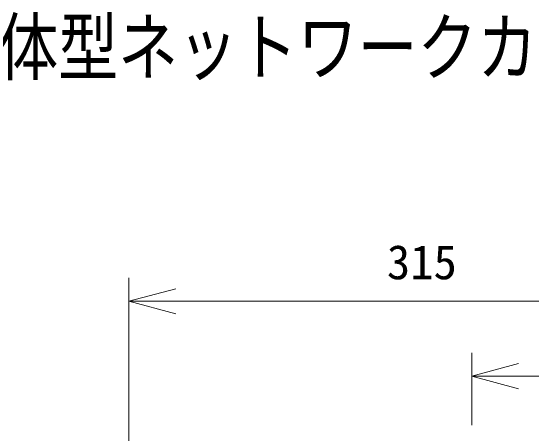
# Model space of a CAD drawing. Units: millimetres, scale not verified. Extents: x -62 to 63, y -57 to 57.
# Drawn here: x -9.25 to 18.62, y 34.19 to 56.8 of the extents above; entities that cross this region are included whole.
import ezdxf
from ezdxf.enums import TextEntityAlignment as Align

# ---------------------------------------------------------------- set-up
doc = ezdxf.new("R2010")
doc.units = ezdxf.units.MM
doc.header["$LTSCALE"] = 0.125
doc.layers.add('0-0_0', color=7, linetype='Continuous', lineweight=20)
doc.layers.add('0-4_SUNPO', color=7, linetype='Continuous', lineweight=20)
doc.layers.add('0-1_MOJI1', color=7, linetype='Continuous')
doc.styles.add('ＭＳ ゴシック', font='')
doc.styles.get('ＭＳ ゴシック').set_extended_font_data('MS Gothic')

# ---------------------------------------------------------------- blocks, each defined once
blk = doc.blocks.new('_Open30')
at = {"layer": '0-0_0'}
blk.add_line((0, 0), (-1, 0), dxfattribs=at)
blk.add_lwpolyline([(-1, 0.26795), (0, 0), (-1, -0.26795)], dxfattribs=at)
blk = doc.blocks.new('D6')
at = {"layer": '0-4_SUNPO'}
for p, q in [((190.5842, 345.9996), (190.5842, 356.0143)), ((193.0842, 354.7643), (219.4201, 354.7643))]:
    blk.add_line(p, q, dxfattribs=at)
at = {"layer": '0-4_SUNPO', "xscale": 2.5, "yscale": 2.5, "rotation": 180}
blk.add_blockref('_Open30', (190.5842, 354.7643), dxfattribs=at)
at = {"layer": '0-4_SUNPO', "style": 'ＭＳ ゴシック'}
blk.add_text('315', height=1.833, dxfattribs=at).set_placement((204.3772, 355.3893), align=Align.BOTTOM_LEFT)
blk = doc.blocks.new('D5')
at = {"layer": '0-4_SUNPO'}
for p, q in [((208.9201, 348.1379), (208.9201, 352.0143)), ((221.9201, 348.1379), (221.9201, 352.0143)), ((211.4201, 350.7643), (219.4201, 350.7643))]:
    blk.add_line(p, q, dxfattribs=at)
at = {"layer": '0-4_SUNPO', "xscale": 2.5, "yscale": 2.5, "rotation": 180}
blk.add_blockref('_Open30', (208.9201, 350.7643), dxfattribs=at)
at = {"layer": '0-4_SUNPO', "xscale": 2.5, "yscale": 2.5}
blk.add_blockref('_Open30', (221.9201, 350.7643), dxfattribs=at)
at = {"layer": '0-4_SUNPO', "style": 'ＭＳ ゴシック'}
blk.add_text('130', height=1.833, dxfattribs=at).set_placement((213.5451, 351.3893), align=Align.BOTTOM_LEFT)

msp = doc.modelspace()

# ---------------------------------------------------------------- block references
at = {"layer": '0-4_SUNPO'}
for name in ['D6', 'D5']:
    msp.add_blockref(name, (-193.4976, -313.5009), dxfattribs=at)

# ---------------------------------------------------------------- texts
at = {"layer": '0-1_MOJI1', "style": 'ＭＳ ゴシック', "width": 0.8}
msp.add_text('屋外ハウジング一体型ネットワークカメラ（天井取付）', height=2.933, dxfattribs=at).set_placement((-35.4976, 52.4991), align=Align.BOTTOM_LEFT)

doc.saveas('drawing.dxf')
